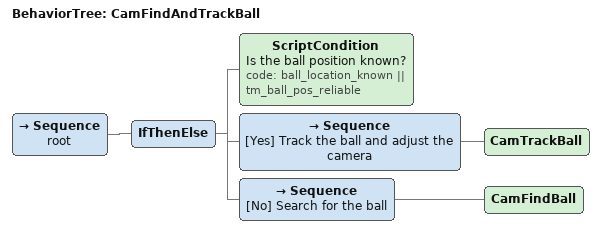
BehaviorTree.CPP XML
<!-- Track or search for the ball with the camera. -->

<root BTCPP_format="4" >
  <BehaviorTree ID="CamFindAndTrackBall">
     <Sequence name="root">
         <IfThenElse>
             <ScriptCondition        name="Is the ball position known?" code="ball_location_known || tm_ball_pos_reliable" />
             <Sequence               name="[Yes] Track the ball and adjust the camera" >
                <CamTrackBall />
             </Sequence>
             <Sequence               name="[No] Search for the ball">
                <CamFindBall />
             </Sequence>
         </IfThenElse>
     </Sequence>
  </BehaviorTree>
</root>
